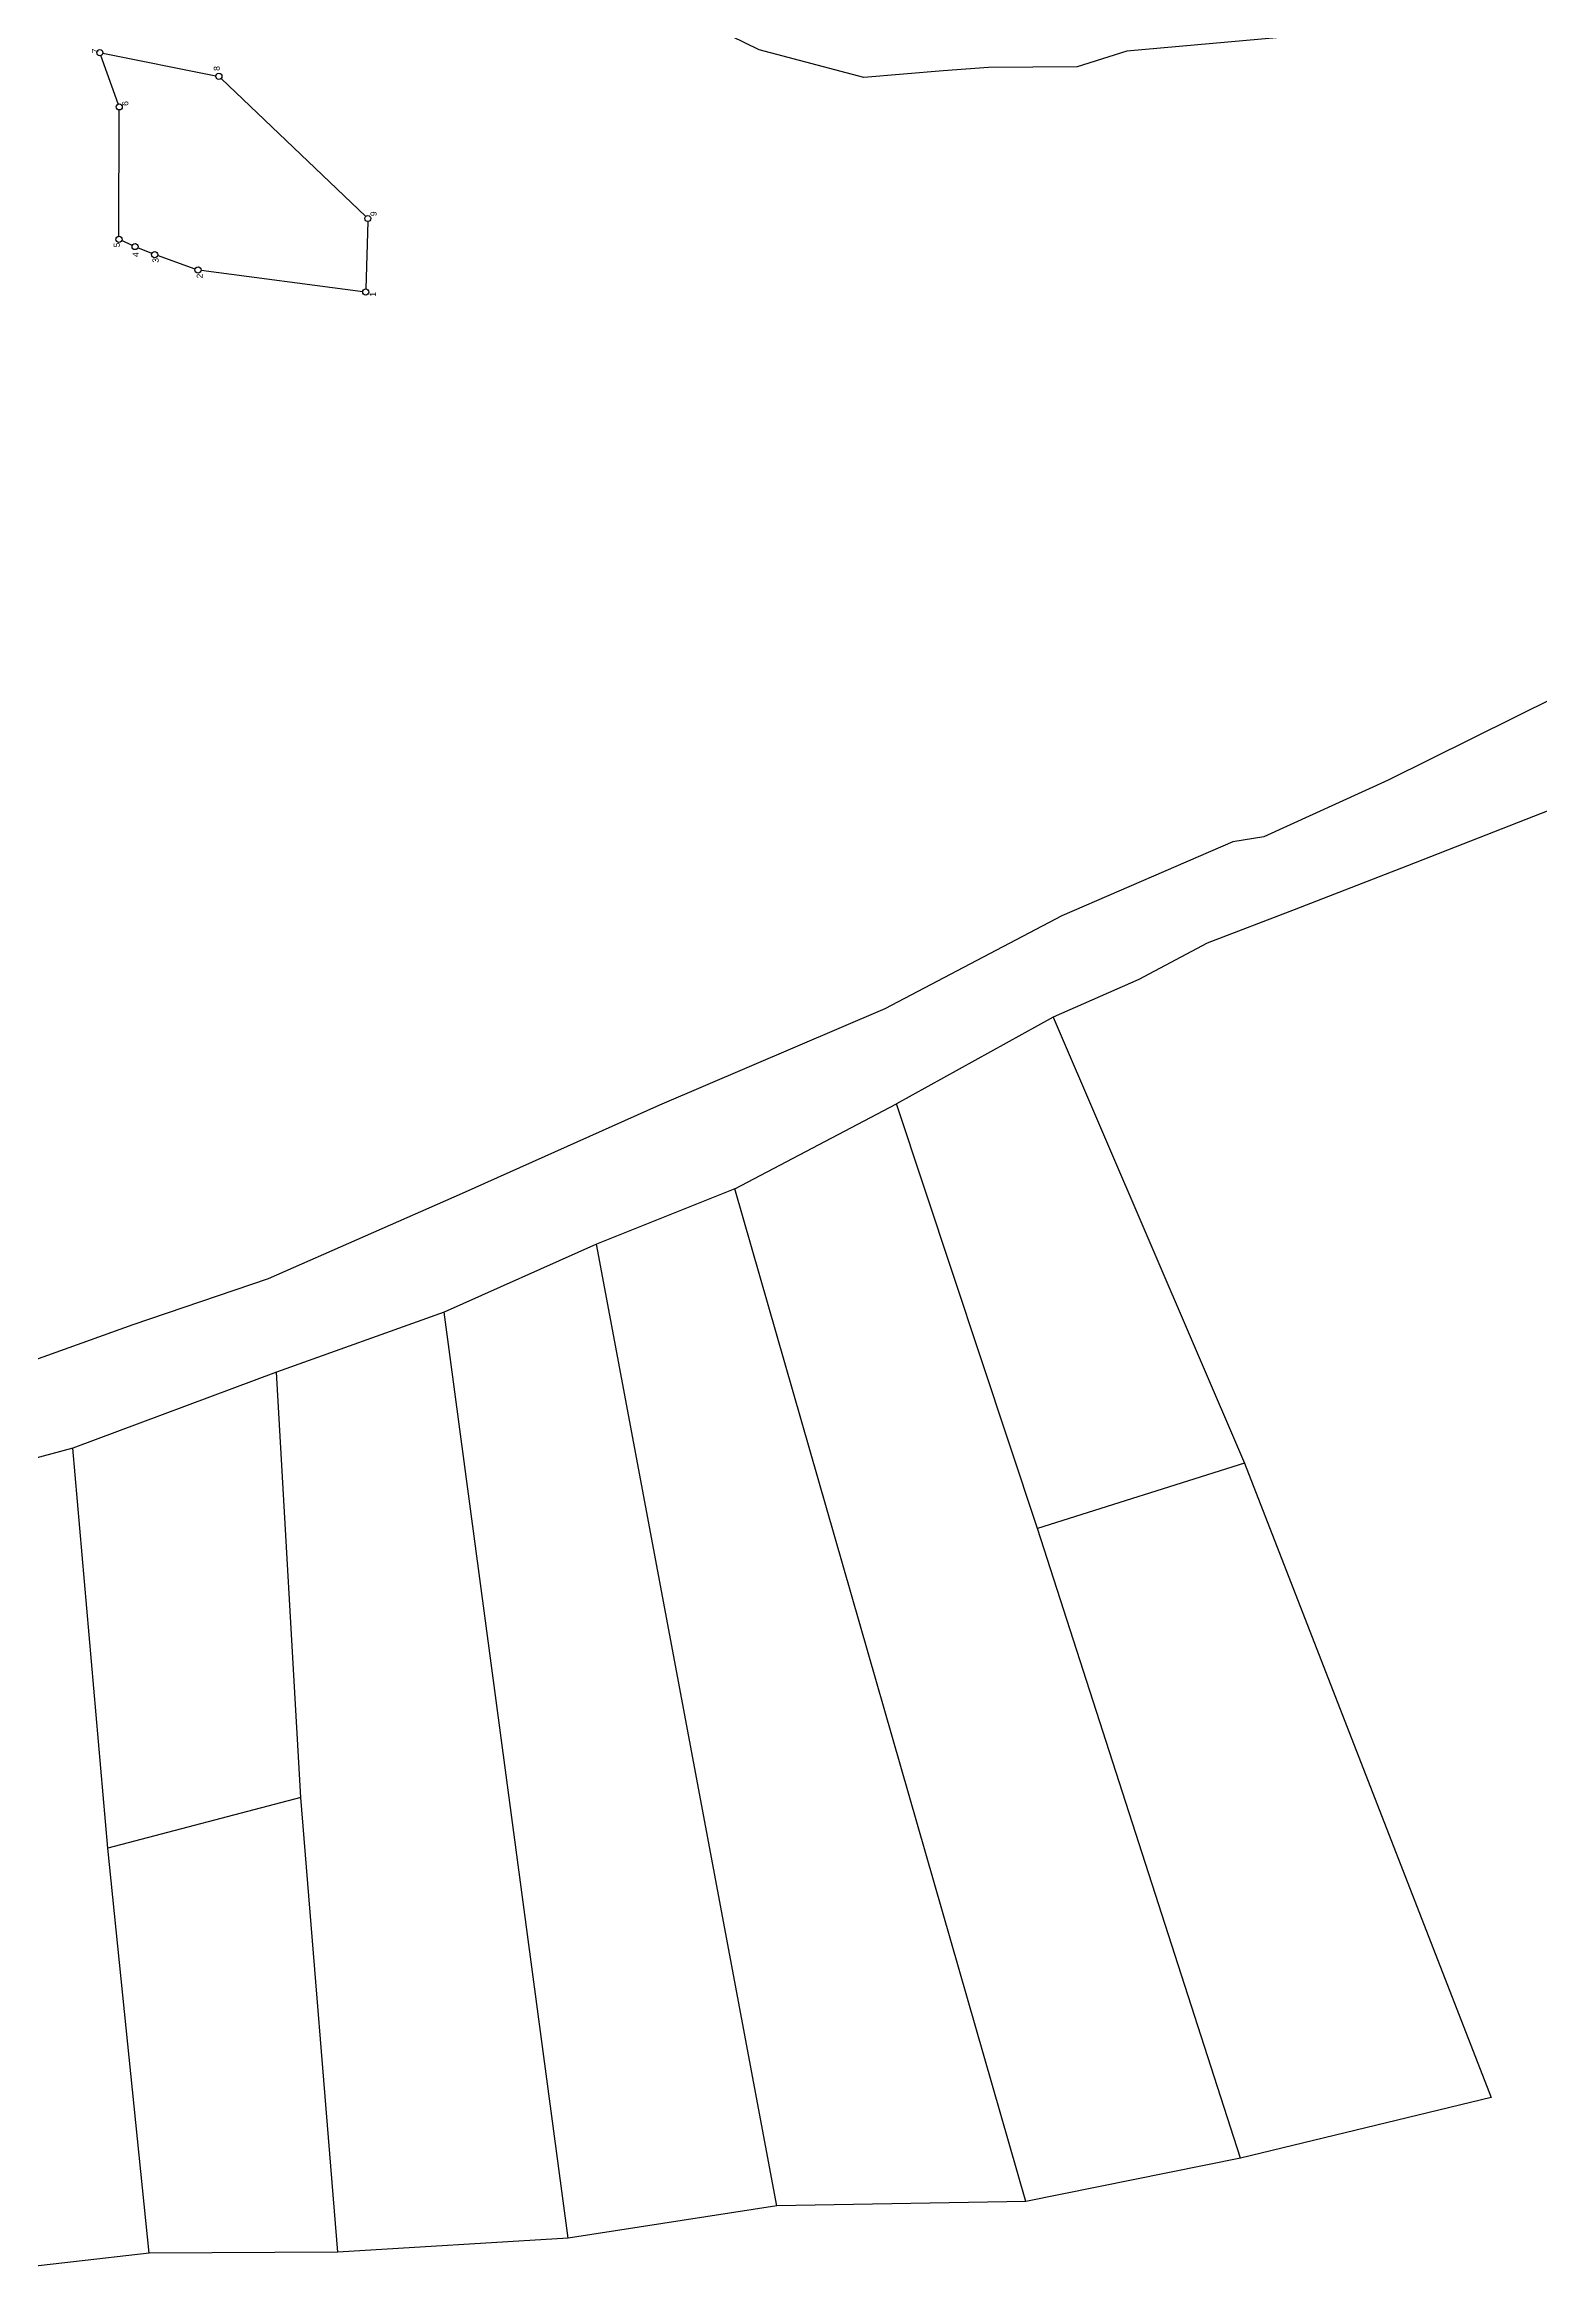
# Model space of a CAD drawing. Header units: millimetres. Extents: x 1569 to 1795, y 1299 to 1437.
# Drawn here: x 1618.51 to 1634.54, y 1359.54 to 1383.48 of the extents above; entities that cross this region are included whole.
import ezdxf
from ezdxf.enums import TextEntityAlignment as Align

# ---------------------------------------------------------------- set-up
doc = ezdxf.new("R2010")
doc.units = ezdxf.units.MM
doc.layers.add('2', color=7, linetype='Continuous')
doc.styles.get("Standard").update_dxf_attribs({"font": 'arial.ttf'})

msp = doc.modelspace()

# ---------------------------------------------------------------- linework, layer by layer
at = {"layer": '2', "color": 1, "linetype": 'Continuous'}
for p, q in [((1629.318, 1373.057), (1627.638, 1372.13)), ((1629.318, 1373.057), (1631.366, 1368.279)), ((1625.908, 1371.219), (1627.638, 1372.13)), ((1629.15, 1367.582), (1627.638, 1372.13)), ((1625.908, 1371.219), (1624.426, 1370.626)), ((1629.026, 1360.372), (1625.908, 1371.219)), ((1624.426, 1370.626), (1622.795, 1369.9)), ((1626.356, 1360.323), (1624.426, 1370.626)), ((1622.795, 1369.9), (1620.997, 1369.255)), ((1624.122, 1359.977), (1622.795, 1369.9)), ((1620.997, 1369.255), (1618.815, 1368.442)), ((1621.257, 1364.7), (1620.997, 1369.255)), ((1618.815, 1368.442), (1616.55, 1367.828)), ((1619.191, 1364.155), (1618.815, 1368.442)), ((1631.366, 1368.279), (1629.15, 1367.582)), ((1631.366, 1368.279), (1634.009, 1361.484)), ((1631.326, 1360.835), (1629.15, 1367.582)), ((1621.257, 1364.7), (1619.191, 1364.155)), ((1621.653, 1359.829), (1621.257, 1364.7)), ((1619.634, 1359.818), (1619.191, 1364.155)), ((1634.009, 1361.484), (1631.326, 1360.835)), ((1631.326, 1360.835), (1629.026, 1360.372)), ((1626.356, 1360.323), (1624.122, 1359.977)), ((1629.026, 1360.372), (1626.356, 1360.323)), ((1619.634, 1359.818), (1617.183, 1359.537)), ((1621.653, 1359.829), (1619.634, 1359.818)), ((1624.122, 1359.977), (1621.653, 1359.829))]:
    msp.add_line(p, q, dxfattribs=at)
for points in [[(1631.91, 1383.57), (1630.108, 1383.409), (1629.575, 1383.239), (1628.624, 1383.234), (1628.14, 1383.198), (1627.29, 1383.126), (1626.17, 1383.421), (1624.663, 1384.163)], [(1619.302, 1382.842), (1619.116, 1383.361)], [(1619.137, 1383.386), (1620.348, 1383.145)], [(1620.404, 1383.116), (1621.953, 1381.637)], [(1619.31, 1381.425), (1619.313, 1382.778)], [(1621.975, 1381.582), (1621.955, 1380.86)], [(1619.453, 1381.327), (1619.339, 1381.379)], [(1658.712, 1380.416), (1655.039, 1380.763), (1652.484, 1381.032), (1650.58, 1381.255), (1649.161, 1381.397), (1647.208, 1381.486), (1645.108, 1380.99), (1642.642, 1380.442), (1640.528, 1379.479), (1638.318, 1377.815), (1637.189, 1376.89), (1636.01, 1375.932), (1634.629, 1375.274), (1633.114, 1374.681), (1631.898, 1374.207), (1630.966, 1373.851), (1630.234, 1373.463), (1629.318, 1373.057)], [(1641.419, 1381.103), (1639.126, 1379.521), (1638.461, 1379.034), (1637.548, 1378.311), (1636.036, 1377.134), (1634.705, 1376.492), (1632.908, 1375.598), (1631.576, 1374.989), (1631.243, 1374.937), (1629.412, 1374.143), (1627.515, 1373.147), (1625.102, 1372.116), (1622.988, 1371.169), (1620.907, 1370.256), (1619.458, 1369.764), (1617.943, 1369.221), (1616.211, 1368.644), (1614.263, 1367.932), (1612.797, 1367.44), (1611.398, 1367.015), (1610.198, 1366.691), (1608.649, 1366.148)], [(1619.662, 1381.241), (1619.513, 1381.301)], [(1620.126, 1381.074), (1619.724, 1381.217)], [(1621.922, 1380.831), (1620.189, 1381.059)]]:
    msp.add_lwpolyline(points, dxfattribs=at)
for centre in [(1619.105, 1383.392), (1620.38, 1383.138), (1619.313, 1382.811), (1621.976, 1381.615), (1619.31, 1381.392), (1619.483, 1381.314), (1619.693, 1381.228), (1620.157, 1381.063), (1621.954, 1380.827)]:
    msp.add_circle(centre, 0.0328, dxfattribs=at)

# ---------------------------------------------------------------- texts
msp.add_text('7', height=0.0657, rotation=90, dxfattribs=at).set_placement((1619.055, 1383.435), align=Align.MIDDLE_RIGHT)
msp.add_text('8', height=0.0657, rotation=90, dxfattribs=at).set_placement((1620.41, 1383.197), align=Align.BOTTOM_LEFT)
for s, p in [('6', (1619.378, 1382.822)), ('9', (1622.037, 1381.64))]:
    msp.add_text(s, height=0.0657, rotation=90, dxfattribs=at).set_placement(p, align=Align.MIDDLE_LEFT)
for s, p in [('5', (1619.254, 1381.357)), ('4', (1619.457, 1381.253))]:
    msp.add_text(s, height=0.0657, rotation=90, dxfattribs=at).set_placement(p, align=Align.TOP_RIGHT)
for s, p in [('3', (1619.669, 1381.167)), ('2', (1620.142, 1380.999))]:
    msp.add_text(s, height=0.0657, rotation=90, dxfattribs=at).set_placement(p, align=Align.TOP_CENTER)
msp.add_text('1', height=0.0657, rotation=90, dxfattribs=at).set_placement((1621.997, 1380.777), align=Align.TOP_LEFT)

doc.saveas('drawing.dxf')
